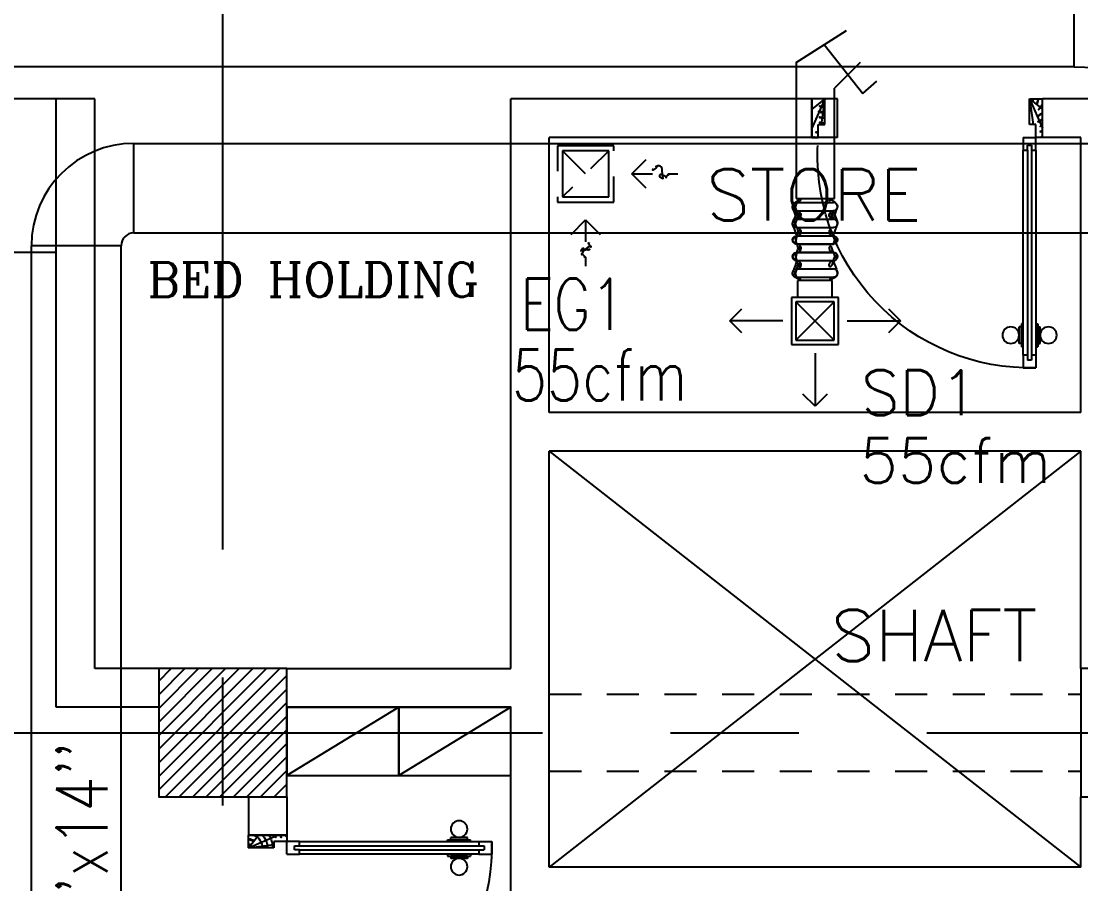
# Model space of a CAD drawing. Extents: x 417866230.2 to 417866327.8, y 43498045.5 to 43498135.4.
# Drawn here: x 417866255.41 to 417866259.547, y 43498106.932 to 43498110.301 of the extents above; entities that cross this region are included whole.
import ezdxf
from ezdxf.enums import TextEntityAlignment as Align

# ---------------------------------------------------------------- set-up
doc = ezdxf.new("R2010")
doc.units = 0
doc.header["$MEASUREMENT"] = 0
for name, pattern in [('CENTERX2', [4, 2.5, -0.5, 0.5, -0.5]), ('HIDDEN', [0.375, 0.25, -0.125]), ('HIDDEN2', [0.1875, 0.125, -0.0625])]:
    doc.linetypes.add(name, pattern=pattern)
doc.layers.get('0').update_dxf_attribs({"linetype": 'CONTINUOUS'})
for name, color, linetype in [('AXES', 11, 'CENTERX2'), ('COL', 9, 'CONTINUOUS'), ('COUNTER', 9, 'CONTINUOUS'), ('DOOR', 9, 'CONTINUOUS'), ('DUCT', 6, 'CONTINUOUS'), ('E-PANELBX', 9, 'CONTINUOUS'), ('EXDUCT', 10, 'CONTINUOUS'), ('HAT', 12, 'CONTINUOUS'), ('HIDDEN', 9, 'HIDDEN2'), ('Locker', 9, 'CONTINUOUS'), ('M-AC-FLEX', 3, 'CONTINUOUS'), ('M-EGU.', 2, 'CONTINUOUS'), ('RM-NAME', 9, 'CONTINUOUS'), ('SCD', 2, 'CONTINUOUS'), ('WALL', 4, 'CONTINUOUS'), ('WIN', 9, 'CONTINUOUS')]:
    doc.layers.add(name, color=color, linetype=linetype)
doc.styles.add('ROMANC', font='romanc', dxfattribs={"height": 0.1})
doc.styles.add('ROMANS', font='ROMANS.shx', dxfattribs={"width": 0.6})

# ---------------------------------------------------------------- blocks, each defined once
blk = doc.blocks.new('*X106')
at = {"color": 0}
for p, q in [((39289.6, 55942), (39763.2, 56415.6)), ((39289.6, 55995), (39710.2, 56415.6)), ((39289.6, 56048.1), (39657.1, 56415.6)), ((39289.6, 56101.1), (39604.1, 56415.6)), ((39289.6, 56154.1), (39551.1, 56415.6)), ((39289.6, 56207.2), (39498, 56415.6)), ((39289.6, 56260.2), (39445, 56415.6)), ((39289.6, 56313.2), (39392, 56415.6)), ((39289.6, 56366.3), (39338.9, 56415.6)), ((39316.2, 55915.6), (39789.6, 56389)), ((39369.3, 55915.6), (39789.6, 56335.9)), ((39422.3, 55915.6), (39789.6, 56282.9)), ((39475.3, 55915.6), (39789.6, 56229.9)), ((39528.4, 55915.6), (39789.6, 56176.8)), ((39581.4, 55915.6), (39789.6, 56123.8)), ((39634.4, 55915.6), (39789.6, 56070.8)), ((39687.5, 55915.6), (39789.6, 56017.7)), ((39740.5, 55915.6), (39789.6, 55964.7))]:
    blk.add_line(p, q, dxfattribs=at)
blk = doc.blocks.new('COL50')
at = {"layer": 'COL'}
blk.add_lwpolyline([(-250, 250), (-250, -250), (250, -250), (250, 250)], close=True, dxfattribs=at)
blk = doc.blocks.new('DOOR90')
at = {"layer": 'DOOR', "color": 7, "linetype": 'ByBlock'}
for p, q in [((-150, 0), (0, 0)), ((-150, 0), (-150, -25)), ((0, -50), (-113.7, 0)), ((0, -50), (-40.1, 0)), ((0, -50), (0, 0)), ((-1000, -25), (-1050, -25)), ((-1050, -75), (-1050, -25)), ((-1050, -25), (-1050, -75)), ((-1000, -25), (-1000, -42)), ((-877.6, -17.8), (-967.6, -17.8)), ((-967.6, -25), (-967.6, -17.8)), ((-955, -8.8), (-890.2, -8.8)), ((-955, -17.8), (-955, -8.8)), ((-955, -17.8), (-890.2, -17.8)), ((-890.2, -17.8), (-890.2, -8.8)), ((-877.6, -25), (-877.6, -17.8)), ((-200, -25), (-150, -25)), ((-200, -42), (-200, -25)), ((-150, -25), (-100, -25)), ((-150, -75), (-150, -25)), ((-100, -25), (-100, -50)), ((0, -50), (-100, -36.6)), ((-1000, -75), (-1050, -75)), ((-1000, -42), (-1020, -42)), ((-1020, -42), (-1020, -58)), ((-1000, -58), (-1020, -58)), ((-1000, -58), (-1000, -75)), ((-967.6, -75), (-967.6, -82.2)), ((-877.6, -82.2), (-967.6, -82.2)), ((-955, -82.2), (-890.2, -82.2)), ((-955, -82.2), (-955, -91.2)), ((-890.2, -82.2), (-890.2, -91.2)), ((-877.6, -75), (-877.6, -82.2)), ((-180, -42), (-200, -42)), ((-200, -58), (-180, -58)), ((-200, -75), (-200, -58)), ((-150, -75), (-200, -75)), ((-180, -58), (-180, -42)), ((-100, -50), (0, -50)), ((-955, -91.2), (-890.2, -91.2)), ((0, -850), (-113.7, -900)), ((-100, -875), (-100, -850)), ((0, -850), (-100, -863.4)), ((-100, -850), (0, -850)), ((0, -850), (-40.1, -900)), ((0, -850), (0, -900)), ((-150, -875), (-100, -875)), ((-150, -900), (-150, -875)), ((-150, -900), (0, -900)), ((0, -900), (-150, -900))]:
    blk.add_line(p, q, dxfattribs=at)
at = {"layer": 'DOOR', "linetype": 'ByBlock'}
for p, q in [((-200, -25), (-1000, -25)), ((-200, -42), (-1000, -42)), ((-200, -58), (-1000, -58)), ((-1000, -75), (-200, -75))]:
    blk.add_line(p, q, dxfattribs=at)
at = {"layer": 'DOOR', "color": 7, "linetype": 'ByBlock'}
for centre in [(-922.6, 23.5), (-922.6, -123.5)]:
    blk.add_circle(centre, 32.4, dxfattribs=at)
for centre, radius, start, end in [((0, -50), 154.4, 161.1053, 166.2858), ((0, -50), 94.4, 148.0182, 180), ((0, -50), 134.4, 158.1598, 169.28), ((0, -50), 114.4, 154.0838, 167.3774), ((0, -50), 74.4, 137.7764, 180), ((0, -50), 54.4, 113.2074, 180), ((0, -50), 34.4, 90, 180), ((0, -50), 14.4, 90, 180), ((0, -850), 94.4, 180, 211.9818), ((0, -850), 74.4, 180, 222.2236), ((0, -850), 54.4, 180, 246.7926), ((0, -850), 34.4, 180, 270), ((0, -850), 14.4, 180, 270), ((0, -850), 154.4, 193.7142, 198.8947), ((0, -850), 134.4, 190.72, 201.8402)]:
    blk.add_arc(centre, radius, start, end, dxfattribs=at)
at = {"layer": 'DOOR', "linetype": 'HIDDEN', "ltscale": 0.5}
blk.add_arc((-222.2, -50), 828.2, 178.2701, 275.003, dxfattribs=at)
blk = doc.blocks.new('RM1')
at = {"layer": 'RM-NAME', "style": 'ROMANS'}
for tag, p in [('ROOMNAME1', (0, 323.8)), ('ROOMNAME2', (0, 0))]:
    blk.add_attdef(tag, text='', height=200, dxfattribs=at).set_placement(p, align=Align.MIDDLE)
blk = doc.blocks.new('A$C09EF76E8')
at = {"layer": 'DOOR', "color": 0, "linetype": 'ByBlock'}
for p, q in [((776.6, 950), (726.6, 950)), ((726.6, 950), (776.6, 950)), ((726.6, 900), (726.6, 950)), ((759.6, 920), (743.6, 920)), ((743.6, 900), (743.6, 920)), ((759.6, 900), (759.6, 920)), ((776.6, 900), (776.6, 950)), ((743.6, 900), (726.6, 900)), ((776.6, 900), (759.6, 900)), ((719.4, 855), (710.4, 855)), ((710.4, 855), (710.4, 790.2)), ((726.6, 867.6), (719.4, 867.6)), ((719.4, 777.6), (719.4, 867.6)), ((719.4, 855), (719.4, 790.2)), ((776.6, 867.6), (783.8, 867.6)), ((783.8, 777.6), (783.8, 867.6)), ((783.8, 855), (792.8, 855)), ((783.8, 855), (783.8, 790.2)), ((792.8, 855), (792.8, 790.2)), ((719.4, 790.2), (710.4, 790.2)), ((783.8, 790.2), (792.8, 790.2)), ((726.6, 777.6), (719.4, 777.6)), ((776.6, 777.6), (783.8, 777.6)), ((726.6, 150), (726.6, 200)), ((726.6, 200), (743.6, 200)), ((743.6, 200), (743.6, 180)), ((743.6, 180), (759.6, 180)), ((759.6, 180), (759.6, 200)), ((759.6, 200), (776.6, 200)), ((776.6, 200), (776.6, 150)), ((1.6, 0), (1.6, 150)), ((1.6, 150), (26.6, 150)), ((1.6, 150), (1.6, 0)), ((26.6, 150), (26.6, 100)), ((726.6, 150), (776.6, 150)), ((776.6, 150), (776.6, 100)), ((801.6, 150), (776.6, 150)), ((801.6, 150), (801.6, 0)), ((26.6, 100), (51.6, 100)), ((51.6, 100), (51.6, 0)), ((776.6, 100), (751.6, 100)), ((751.6, 100), (751.6, 0)), ((51.6, 0), (1.6, 0)), ((751.6, 0), (801.6, 0))]:
    blk.add_line(p, q, dxfattribs=at)
at = {"layer": 'DOOR', "linetype": 'ByBlock'}
for p, q in [((726.6, 900), (726.6, 200)), ((743.6, 200), (743.6, 900)), ((759.6, 200), (759.6, 900)), ((776.6, 200), (776.6, 900)), ((801.6, 0), (801.6, 150))]:
    blk.add_line(p, q, dxfattribs=at)
at = {"layer": 'DOOR', "color": 9, "linetype": 'ByBlock'}
for p, q in [((51.6, 0), (1.6, 113.7)), ((51.6, 0), (38.2, 100)), ((751.6, 0), (801.6, 113.7)), ((751.6, 0), (764.9, 100)), ((51.6, 0), (1.6, 40.1)), ((751.6, 0), (801.6, 40.1))]:
    blk.add_line(p, q, dxfattribs=at)
at = {"layer": 'DOOR', "color": 0, "linetype": 'ByBlock'}
for centre in [(678.1, 822.6), (825.1, 822.6)]:
    blk.add_circle(centre, 32.4, dxfattribs=at)
at = {"layer": 'DOOR', "linetype": 'HIDDEN', "ltscale": 0.5}
blk.add_arc((751.6, 198.8), 751.6, 88.0938, 183.7249, dxfattribs=at)
at = {"layer": 'DOOR', "color": 9, "linetype": 'ByBlock'}
for centre, radius, start, end in [((51.6, 0), 154.4, 103.7142, 108.8947), ((51.6, 0), 134.4, 100.72, 111.8402), ((751.6, 0), 134.4, 68.1598, 79.28), ((751.6, 0), 154.4, 71.1053, 76.2858), ((51.6, 0), 94.4, 90, 121.9818), ((751.6, 0), 94.4, 58.0182, 90), ((751.6, 0), 114.4, 64.0838, 77.3774), ((51.6, 0), 74.4, 90, 132.2236), ((51.6, 0), 54.4, 90, 156.7926), ((751.6, 0), 74.4, 47.7764, 90), ((751.6, 0), 54.4, 23.2074, 90), ((51.6, 0), 34.4, 90, 180), ((51.6, 0), 14.4, 90, 180), ((751.6, 0), 34.4, 0, 90), ((751.6, 0), 14.4, 0, 90)]:
    blk.add_arc(centre, radius, start, end, dxfattribs=at)
blk = doc.blocks.new('9RCD')
at = {"color": 2}
blk.add_line((0, 407), (0, 450), dxfattribs=at)
at = {"layer": 'M-EGU.'}
for p, q in [((0, 225), (0, 331.9)), ((0, 225), (-70.7, 295.7)), ((70.7, 295.7), (0, 225)), ((112.5, 112.5), (-112.5, 112.5)), ((-112.5, 112.5), (-112.5, -112.5)), ((112.5, -112.5), (112.5, 112.5)), ((-295.7, 70.7), (-225, 0)), ((-225, 0), (-326.1, 0)), ((-225, 0), (-295.7, -70.7)), ((-112.5, -112.5), (112.5, -112.5))]:
    blk.add_line(p, q, dxfattribs=at)
at = {"layer": 'M-EGU.', "linetype": 'HIDDEN'}
for p, q in [((137.5, 137.5), (-137.5, 137.5)), ((-137.5, 137.5), (-137.5, -137.5)), ((-112.5, -112.5), (112.5, 112.5)), ((137.5, -137.5), (137.5, 137.5)), ((-137.5, -137.5), (137.5, -137.5))]:
    blk.add_line(p, q, dxfattribs=at)
at = {"layer": 'M-EGU.', "color": 2}
blk.add_line((-405.7, 0), (-450, 0), dxfattribs=at)
blk.add_lwpolyline([(0, 407, -0.187862), (18.4, 395.6, -0.202645), (23.4, 376.1, -0.616915), (-1.7, 368, 0.668708), (-25.3, 358.4, 0.194285), (-18.2, 340.4, 0.186051), (0, 331.9)], format="xyb", dxfattribs=at)
at = {"layer": 'M-EGU.'}
blk.add_lwpolyline([(-405.7, 0, -0.1324), (-394.5, 16.1, -0.15664), (-379.1, 22.4, -0.736612), (-366.5, -9, 0.774232), (-352.6, -39.4, 0.203349), (-331.5, -25.7, 0.193808), (-326.1, 0)], format="xyb", dxfattribs=at)

msp = doc.modelspace()

# ---------------------------------------------------------------- linework, layer by layer
at = {"layer": 'AXES'}
for p, q in [((417866256.1969, 43498056.2378), (417866256.1969, 43498134.7153)), ((417866230.9454, 43498107.5221), (417866300.0369, 43498107.5221))]:
    msp.add_line(p, q, dxfattribs=at)
at = {"layer": 'COUNTER'}
for p, q in [((417866255.5469, 43498109.9971), (417866251.8208, 43498109.9971)), ((417866255.5469, 43498109.3971), (417866252.0693, 43498109.3971))]:
    msp.add_line(p, q, dxfattribs=at)
at = {"layer": 'DUCT'}
for p, q in [((417866259.5212, 43498110.1227), (417866259.5212, 43498110.8727)), ((417866258.4351, 43498110.1397), (417866258.6322, 43498110.2643)), ((417866258.5454, 43498110.2094), (417866258.6964, 43498110.0183)), ((417866259.5212, 43498110.1227), (417866252.0161, 43498110.1227)), ((417866258.4351, 43498110.1397), (417866258.4351, 43498109.6086)), ((417866258.6851, 43498110.1397), (417866258.5851, 43498110.0397)), ((417866259.5212, 43498110.1227), (417866260.2383, 43498110.0977)), ((417866258.6964, 43498110.0183), (417866258.7499, 43498110.0666)), ((417866258.5851, 43498109.6086), (417866258.5851, 43498110.0397)), ((417866258.4351, 43498109.6086), (417866258.5851, 43498109.6086))]:
    msp.add_line(p, q, dxfattribs=at)
at = {"layer": 'E-PANELBX'}
for p, q in [((417866256.8844, 43498107.6221), (417866256.4469, 43498107.3542)), ((417866257.3219, 43498107.6221), (417866256.8844, 43498107.3542))]:
    msp.add_line(p, q, dxfattribs=at)
for points in [[(417866256.4469, 43498107.3542), (417866256.8844, 43498107.3542), (417866256.8844, 43498107.6221), (417866256.4469, 43498107.6221)], [(417866256.8844, 43498107.3542), (417866257.3219, 43498107.3542), (417866257.3219, 43498107.6221), (417866256.8844, 43498107.6221)]]:
    msp.add_lwpolyline(points, close=True, dxfattribs=at)
at = {"layer": 'EXDUCT', "linetype": 'Continuous'}
for p, q in [((417866255.8501, 43498109.8237), (417866265.0176, 43498109.8237)), ((417866255.8501, 43498109.4737), (417866255.8501, 43498109.8237)), ((417866255.8501, 43498109.4737), (417866265.0176, 43498109.4737)), ((417866255.4501, 43498105.2893), (417866255.4501, 43498109.4237)), ((417866255.8001, 43498109.4237), (417866255.4501, 43498109.4237)), ((417866255.8001, 43498105.2893), (417866255.8001, 43498109.4237))]:
    msp.add_line(p, q, dxfattribs=at)
for radius in [0.4, 0.05]:
    msp.add_arc((417866255.8501, 43498109.4237), radius, 90, 180, dxfattribs=at)
at = {"layer": 'HIDDEN'}
for p, q in [((417866257.4719, 43498107.6721), (417866259.5469, 43498107.6721)), ((417866257.4719, 43498107.3721), (417866259.5469, 43498107.3721))]:
    msp.add_line(p, q, dxfattribs=at)
at = {"layer": 'Locker'}
for p, q in [((417866257.4719, 43498108.6221), (417866259.5469, 43498106.9971)), ((417866259.5469, 43498108.6221), (417866257.4719, 43498106.9971))]:
    msp.add_line(p, q, dxfattribs=at)
at = {"layer": 'M-AC-FLEX', "color": 11}
for p, q in [((417866258.4378, 43498109.5926), (417866258.5809, 43498109.5926)), ((417866258.4378, 43498109.5926), (417866258.5809, 43498109.5926)), ((417866258.4378, 43498109.5601), (417866258.5809, 43498109.5601)), ((417866258.4378, 43498109.5601), (417866258.5809, 43498109.5601)), ((417866258.4378, 43498109.5275), (417866258.5809, 43498109.5275)), ((417866258.4378, 43498109.5275), (417866258.5809, 43498109.5275)), ((417866258.4378, 43498109.4949), (417866258.5809, 43498109.4949)), ((417866258.4378, 43498109.4949), (417866258.5809, 43498109.4949)), ((417866258.4378, 43498109.4623), (417866258.5809, 43498109.4623)), ((417866258.4378, 43498109.4623), (417866258.5809, 43498109.4623)), ((417866258.4378, 43498109.4303), (417866258.5809, 43498109.4303)), ((417866258.4378, 43498109.4303), (417866258.5809, 43498109.4303)), ((417866258.4378, 43498109.3977), (417866258.5809, 43498109.3977)), ((417866258.4378, 43498109.3977), (417866258.5809, 43498109.3977)), ((417866258.5811, 43498109.4303), (417866258.4381, 43498109.4303)), ((417866258.5811, 43498109.4303), (417866258.4381, 43498109.4303)), ((417866258.5811, 43498109.3977), (417866258.4381, 43498109.3977)), ((417866258.5811, 43498109.3977), (417866258.4381, 43498109.3977)), ((417866258.4378, 43498109.3657), (417866258.5809, 43498109.3657)), ((417866258.4378, 43498109.3657), (417866258.5809, 43498109.3657)), ((417866258.4378, 43498109.3331), (417866258.5809, 43498109.3331)), ((417866258.4378, 43498109.3331), (417866258.5809, 43498109.3331)), ((417866258.4378, 43498109.3005), (417866258.5809, 43498109.3005)), ((417866258.4378, 43498109.3005), (417866258.5809, 43498109.3005))]:
    msp.add_line(p, q, dxfattribs=at)
at = {"layer": 'M-AC-FLEX'}
for points in [[(417866258.4541, 43498109.6086, -0.407325), (417866258.4378, 43498109.5926, 1), (417866258.4378, 43498109.5601)], [(417866258.4378, 43498109.5926, 0.407325), (417866258.4541, 43498109.6086, 0.407325)], [(417866258.5646, 43498109.6086, 0.407325), (417866258.5809, 43498109.5926, -1), (417866258.5809, 43498109.5601)], [(417866258.4378, 43498109.5601, -1), (417866258.4378, 43498109.5926)], [(417866258.4378, 43498109.5926, 1), (417866258.4378, 43498109.5601)], [(417866258.4378, 43498109.5275, 1), (417866258.4378, 43498109.5601, -1), (417866258.4378, 43498109.5926)], [(417866258.5809, 43498109.5275, -1), (417866258.5809, 43498109.5601, 1), (417866258.5809, 43498109.5926)], [(417866258.4378, 43498109.5601, -1), (417866258.4378, 43498109.5275, 1), (417866258.4378, 43498109.4949)], [(417866258.4378, 43498109.5275, 1), (417866258.4378, 43498109.4949)], [(417866258.4378, 43498109.4623, 1), (417866258.4378, 43498109.4949, -1), (417866258.4378, 43498109.5275)], [(417866258.4378, 43498109.4949, -1), (417866258.4378, 43498109.5275)], [(417866258.4378, 43498109.5601, -0.412332), (417866258.4541, 43498109.5439, -0.412332)], [(417866258.4378, 43498109.5275, 1), (417866258.4378, 43498109.5601)], [(417866258.4378, 43498109.5601, -1), (417866258.4378, 43498109.5275)], [(417866258.4378, 43498109.5275, 0.412332), (417866258.4541, 43498109.5437, 0.412332)], [(417866258.5809, 43498109.5601, 0.412332), (417866258.5646, 43498109.5439, 0.412332)], [(417866258.5809, 43498109.5601, 1), (417866258.5809, 43498109.5275, -1), (417866258.5809, 43498109.4949)], [(417866258.5809, 43498109.5275, -0.412332), (417866258.5646, 43498109.5437, -0.412332)], [(417866258.5809, 43498109.4623, -1), (417866258.5809, 43498109.4949, 1), (417866258.5809, 43498109.5275)], [(417866258.4378, 43498109.4949, -1), (417866258.4378, 43498109.4623)], [(417866258.4384, 43498109.4303, 0.00451), (417866258.4381, 43498109.4303, -1.018005), (417866258.4381, 43498109.4623)], [(417866258.4384, 43498109.4623, -0.00451), (417866258.4381, 43498109.4623, 1.018005), (417866258.4381, 43498109.4303)], [(417866258.5808, 43498109.4623, 0.00451), (417866258.5811, 43498109.4623, -0.008922), (417866258.5817, 43498109.4623)], [(417866258.5809, 43498109.4303, 0.999838), (417866258.5814, 43498109.4623)], [(417866258.5809, 43498109.4623, -0.999838), (417866258.5814, 43498109.4303)], [(417866258.5809, 43498109.4623, -0.999838), (417866258.5814, 43498109.4303)], [(417866258.5809, 43498109.4303, 0.999838), (417866258.5814, 43498109.4623)], [(417866258.5814, 43498109.4623, 0.004461), (417866258.5811, 43498109.4623)], [(417866258.5814, 43498109.4623, 0.004461), (417866258.5811, 43498109.4623)], [(417866258.5811, 43498109.4623, -0.008922), (417866258.5817, 43498109.4623)], [(417866258.4384, 43498109.3977, -0.00451), (417866258.4381, 43498109.3977, 1.018005), (417866258.4381, 43498109.3657)], [(417866258.4384, 43498109.3657, 0.00451), (417866258.4381, 43498109.3657, -1.018005), (417866258.4381, 43498109.3977)], [(417866258.4378, 43498109.3977, 1), (417866258.4378, 43498109.4303, -0.004383), (417866258.4375, 43498109.4303, -0.004383)], [(417866258.4378, 43498109.4303, -1), (417866258.4378, 43498109.3977)], [(417866258.4378, 43498109.3977, 1), (417866258.4378, 43498109.4303)], [(417866258.581, 43498109.3977, -1), (417866258.581, 43498109.4303, 0.004383), (417866258.5813, 43498109.4303, 0.004383)], [(417866258.5808, 43498109.4303, -0.00451), (417866258.5811, 43498109.4303, 0.008922), (417866258.5817, 43498109.4303)], [(417866258.5808, 43498109.3977, 0.00451), (417866258.5811, 43498109.3977, -0.008922), (417866258.5817, 43498109.3977)], [(417866258.5809, 43498109.3657, 0.999838), (417866258.5814, 43498109.3977)], [(417866258.5809, 43498109.3657, 0.999838), (417866258.5814, 43498109.3977)], [(417866258.5809, 43498109.3977, -0.999838), (417866258.5814, 43498109.3657)], [(417866258.5814, 43498109.4303, -0.004461), (417866258.5811, 43498109.4303)], [(417866258.5811, 43498109.4303, 0.008922), (417866258.5817, 43498109.4303)], [(417866258.5814, 43498109.4303, -0.004461), (417866258.5811, 43498109.4303)], [(417866258.5814, 43498109.3977, 0.004461), (417866258.5811, 43498109.3977)], [(417866258.5811, 43498109.3977, -0.008922), (417866258.5817, 43498109.3977)], [(417866258.5814, 43498109.3977, 0.004461), (417866258.5811, 43498109.3977)], [(417866258.4378, 43498109.3657, -1), (417866258.4378, 43498109.3331, 1), (417866258.4378, 43498109.3005)], [(417866258.4378, 43498109.3331, 1), (417866258.4378, 43498109.3657)], [(417866258.5809, 43498109.3657, 1), (417866258.5809, 43498109.3331, -1), (417866258.5809, 43498109.3005)], [(417866258.5808, 43498109.3657, -0.00451), (417866258.5811, 43498109.3657, 0.008922), (417866258.5817, 43498109.3657)], [(417866258.5814, 43498109.3657, -0.004461), (417866258.5811, 43498109.3657)], [(417866258.5814, 43498109.3657, -0.004461), (417866258.5811, 43498109.3657)], [(417866258.5811, 43498109.3657, 0.008922), (417866258.5817, 43498109.3657)], [(417866258.4378, 43498109.3005, -1), (417866258.4378, 43498109.3331)], [(417866258.4378, 43498109.3331, 1), (417866258.4378, 43498109.3005)], [(417866258.4534, 43498109.2887, 0.335219), (417866258.4378, 43498109.3005, -1), (417866258.4378, 43498109.3331)], [(417866258.5652, 43498109.2887, -0.335219), (417866258.5809, 43498109.3005, 1), (417866258.5809, 43498109.3331)], [(417866258.4378, 43498109.3005, -0.335219), (417866258.4534, 43498109.2887, -0.335219)]]:
    msp.add_lwpolyline(points, format="xyb", dxfattribs=at)
at = {"layer": 'M-EGU.'}
for p, q in [((417866258.4434, 43498109.6086), (417866258.5767, 43498109.6086)), ((417866258.4426, 43498109.222), (417866258.4426, 43498109.2887)), ((417866258.576, 43498109.2887), (417866258.4426, 43498109.2887)), ((417866258.576, 43498109.222), (417866258.576, 43498109.2887)), ((417866258.4176, 43498109.222), (417866258.4176, 43498109.0387)), ((417866258.601, 43498109.222), (417866258.4176, 43498109.222)), ((417866258.601, 43498109.0387), (417866258.601, 43498109.222)), ((417866258.176, 43498109.1303), (417866258.2231, 43498109.1775)), ((417866258.7955, 43498109.1775), (417866258.8426, 43498109.1303)), ((417866258.3834, 43498109.1303), (417866258.176, 43498109.1303)), ((417866258.2231, 43498109.0832), (417866258.176, 43498109.1303)), ((417866258.6352, 43498109.1303), (417866258.8426, 43498109.1303)), ((417866258.8426, 43498109.1303), (417866258.7955, 43498109.0832)), ((417866258.4176, 43498109.0387), (417866258.601, 43498109.0387)), ((417866258.5093, 43498109.0045), (417866258.5093, 43498108.797)), ((417866258.5093, 43498108.797), (417866258.4622, 43498108.8441)), ((417866258.5565, 43498108.8441), (417866258.5093, 43498108.797))]:
    msp.add_line(p, q, dxfattribs=at)
at = {"layer": 'M-EGU.', "linetype": 'HIDDEN'}
for p, q in [((417866258.4343, 43498109.2053), (417866258.4343, 43498109.0553)), ((417866258.5843, 43498109.2053), (417866258.4343, 43498109.0553)), ((417866258.5843, 43498109.0553), (417866258.4343, 43498109.2053)), ((417866258.5843, 43498109.2053), (417866258.4343, 43498109.2053)), ((417866258.5843, 43498109.0553), (417866258.5843, 43498109.2053)), ((417866258.4343, 43498109.0553), (417866258.5843, 43498109.0553))]:
    msp.add_line(p, q, dxfattribs=at)
at = {"layer": 'SCD'}
msp.add_line((417866257.6137, 43498109.7047), (417866257.5237, 43498109.7947), dxfattribs=at)
at = {"layer": 'WALL'}
for p, q in [((417866255.5469, 43498107.6221), (417866255.5469, 43498109.9971)), ((417866255.6969, 43498109.9971), (417866255.5469, 43498109.9971)), ((417866255.6969, 43498107.7721), (417866255.6969, 43498109.9971)), ((417866258.5969, 43498109.9971), (417866257.3219, 43498109.9971)), ((417866257.3219, 43498107.7721), (417866257.3219, 43498109.9971)), ((417866258.5969, 43498109.8471), (417866258.5969, 43498109.9971)), ((417866259.8469, 43498109.9971), (417866259.3969, 43498109.9971)), ((417866259.3969, 43498109.8471), (417866259.3969, 43498109.9971)), ((417866257.4719, 43498108.7721), (417866257.4719, 43498109.8471)), ((417866258.5969, 43498109.8471), (417866257.4719, 43498109.8471)), ((417866259.5469, 43498109.8471), (417866259.3969, 43498109.8471)), ((417866259.5469, 43498108.7721), (417866259.5469, 43498109.8471)), ((417866259.5469, 43498108.7721), (417866257.4719, 43498108.7721)), ((417866259.5469, 43498108.6221), (417866257.4719, 43498108.6221)), ((417866257.4719, 43498106.9971), (417866257.4719, 43498108.6221)), ((417866259.5469, 43498107.7721), (417866259.5469, 43498108.6221)), ((417866255.9469, 43498107.7721), (417866255.6969, 43498107.7721)), ((417866256.4469, 43498107.7721), (417866257.3219, 43498107.7721)), ((417866255.9469, 43498107.6221), (417866255.5469, 43498107.6221)), ((417866256.4469, 43498107.6221), (417866257.3219, 43498107.6221)), ((417866257.3219, 43498106.8471), (417866257.3219, 43498107.6221)), ((417866256.2969, 43498107.2721), (417866256.2969, 43498107.122)), ((417866256.4469, 43498107.2721), (417866256.4469, 43498107.122)), ((417866259.5469, 43498106.9971), (417866259.5469, 43498107.2721)), ((417866256.2969, 43498107.122), (417866256.4469, 43498107.122)), ((417866259.5469, 43498106.9971), (417866257.4719, 43498106.9971))]:
    msp.add_line(p, q, dxfattribs=at)

# ---------------------------------------------------------------- block references
at = {"layer": 'COL', "xscale": 0.001000000047497451, "yscale": 0.0009999999892897904, "zscale": 0.001}
for p in [(417866256.1969, 43498107.5221), (417866259.7969, 43498107.5221)]:
    msp.add_blockref('COL50', p, dxfattribs=at)
at = {"layer": 'DOOR', "xscale": -0.0009999999892897904, "yscale": 0.0009999999892897904, "zscale": 0.001, "rotation": 270}
for name, p in [('DOOR90', (417866259.3969, 43498109.9971)), ('A$C09EF76E8', (417866256.2969, 43498106.3204))]:
    msp.add_blockref(name, p, dxfattribs=at)
at = {"layer": 'HAT'}
ref = msp.add_blockref('RM1', (417866258.5044, 43498109.6227), dxfattribs=dict(at, xscale=0.001000000047497451, yscale=0.0009999999892897904, zscale=0.001))
ref.add_attrib('ROOMNAME2', 'STORE', dxfattribs={"layer": 'RM-NAME', "height": 0.2, "style": 'ROMANS'}).set_placement((417866258.5044, 43498109.6227), align=Align.MIDDLE)
at = {"layer": 'HAT', "xscale": 0.001000000047497451, "yscale": 0.0009999999892897904, "zscale": 0.001}
msp.add_blockref('*X106', (417866216.6572, 43498051.3565), dxfattribs=at)
at = {"layer": 'SCD', "xscale": 0.000800000011920929, "yscale": 0.0007999999970197678, "zscale": 0.0008, "rotation": 180}
msp.add_blockref('9RCD', (417866257.6137, 43498109.7047), dxfattribs=at)

# ---------------------------------------------------------------- texts
at = {"layer": 'RM-NAME', "style": 'ROMANS'}
msp.add_text('SHAFT', height=0.2, dxfattribs=at).set_placement((417866258.9746, 43498107.9017), align=Align.MIDDLE)
at = {"layer": 'SCD', "style": 'ROMANS', "width": 0.8}
for s, p in [('EG1', (417866257.3582, 43498109.0954)), ('55cfm', (417866257.3259, 43498108.8191))]:
    msp.add_text(s, height=0.2, dxfattribs=at).set_placement(p)
at = {"layer": 'SCD', "style": 'ROMANS'}
for s, p in [('SD1', (417866258.6896, 43498108.7626)), ('55cfm', (417866258.6829, 43498108.4974))]:
    msp.add_text(s, height=0.175, dxfattribs=at).set_placement(p)
at = {"layer": 'SCD', "style": 'ROMANS', "width": 0.8}
msp.add_text("EAD 14''x14''", height=0.2, rotation=90, dxfattribs=at).set_placement((417866255.7472, 43498106.0408))
at = {"layer": 'WIN', "style": 'ROMANC'}
msp.add_text('BED HOLDING', height=0.135, dxfattribs=at).set_placement((417866256.5515, 43498109.2912), align=Align.MIDDLE)

doc.saveas('drawing.dxf')
